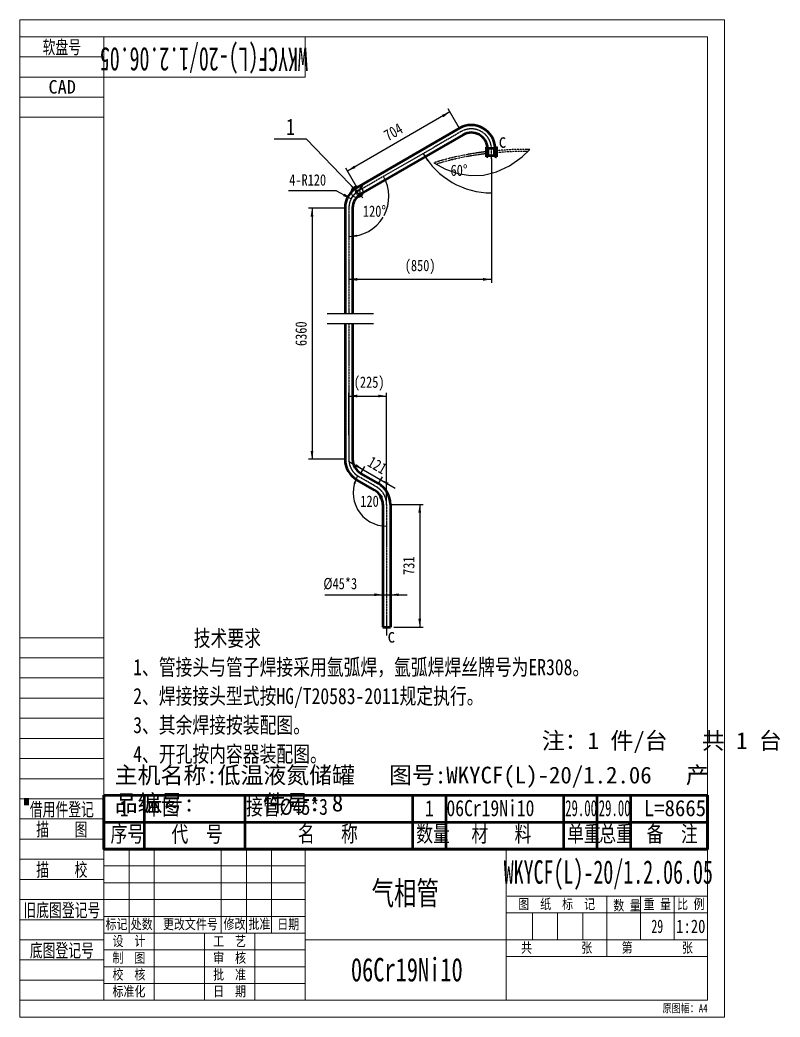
# Model space of a CAD drawing. Header units: millimetres. Extents: x 1505 to 130937, y -44938 to 37032.
# Drawn here: x 22586 to 27118, y -26815 to -20875 of the extents above; entities that cross this region are included whole.
import ezdxf

# ---------------------------------------------------------------- set-up
doc = ezdxf.new("R2010")
doc.units = ezdxf.units.MM
for name, pattern in [('ACISOTGB', [16, 11, -1, 1, -1, 1, -1]), ('AM_ISO08W050', [16, 13, -1, 1, -1]), ('AM_ISO08W050x2', [16, 13, -1, 1, -1])]:
    doc.linetypes.add(name, pattern=pattern)
for name, color, linetype, lineweight in [('6', 2, 'Continuous', 18), ('AM_0', 7, 'Continuous', 50), ('AM_1', 3, 'ACISOTGB', 25), ('AM_12', 7, 'Continuous', 50), ('AM_4', 3, 'Continuous', 25), ('AM_5', 3, 'Continuous', 25), ('AM_6', 2, 'Continuous', 15), ('AM_7', 4, 'AM_ISO08W050', 25), ('AM_PAREF', 4, 'Continuous', 25), ('CDRAFT0', 7, 'Continuous', 18), ('RAHM2', 1, 'Continuous', 18), ('RAHM3', 2, 'Continuous', 18), ('RAHM5', 7, 'Continuous', 18), ('TILE1', 5, 'Continuous', 18)]:
    doc.layers.add(name, color=color, linetype=linetype, lineweight=lineweight)
doc.styles.add('ACANSTS', font='')
doc.styles.add('ACGBTS_0.624481', font='', dxfattribs={"width": 0.623744})
doc.styles.add('HZ', font='', dxfattribs={"width": 0.7})
doc.styles.add('PC_TEXTSTYLE', font='', dxfattribs={"width": 0.8})
doc.styles.get("Standard").update_dxf_attribs({"font": 'txt', "width": 0.8})
doc.styles.add('UserTxtStyle2', font='', dxfattribs={"width": 0.65})
doc.styles.add('UserTxtStyle20', font='', dxfattribs={"width": 0.619941})
doc.styles.add('UserTxtStyle41', font='', dxfattribs={"width": 0.580288})
doc.styles.add('UserTxtStyle44', font='', dxfattribs={"width": 0.944022})
doc.styles.get('ACANSTS').set_extended_font_data('宋体')
doc.styles.get('ACGBTS_0.624481').set_extended_font_data('宋体')
doc.styles.get('HZ').set_extended_font_data('宋体')
doc.styles.get('PC_TEXTSTYLE').set_extended_font_data('宋体')
doc.styles.get('UserTxtStyle2').set_extended_font_data('宋体')
doc.styles.get('UserTxtStyle20').set_extended_font_data('宋体')
doc.styles.get('UserTxtStyle41').set_extended_font_data('宋体')
doc.styles.get('UserTxtStyle44').set_extended_font_data('宋体')
doc.dimstyles.new('AM_GB$0', dxfattribs={"dimtxt": 3.371484, "dimasz": 2.5, "dimexe": 1, "dimexo": 1, "dimgap": 2.088633, "dimtad": 1, "dimdsep": 46, "dimtxsty": 'Standard', "dimblk": 'NONE', "dimcen": 0, "dimdle": 5, "dimclrd": 256, "dimclre": 256, "dimclrt": 2, "dimadec": 0, "dimazin": 2, "dimtfac": 0.707107, "dimtdec": 3, "dimtmove": 2, "dimatfit": 3, "dimfxl": 1, "dimfrac": 2, "dimtolj": 1, "dimlwd": 18, "dimarcsym": 0})
doc.dimstyles.new('AM_GB$2', dxfattribs={"dimtxt": 3.371484, "dimasz": 2.5, "dimexe": 1, "dimexo": 1, "dimgap": 2.088633, "dimtad": 1, "dimtih": 1, "dimtoh": 1, "dimdsep": 46, "dimtxsty": 'Standard', "dimblk": 'NONE', "dimcen": 0, "dimdle": 5, "dimclrd": 256, "dimclre": 256, "dimclrt": 2, "dimadec": 0, "dimazin": 2, "dimtfac": 0.707107, "dimtdec": 3, "dimtmove": 2, "dimatfit": 3, "dimfxl": 1, "dimfrac": 2, "dimtolj": 1, "dimlwd": 18, "dimarcsym": 0})
doc.dimstyles.new('AM_GB$4', dxfattribs={"dimtxt": 3.371484, "dimasz": 2.5, "dimexe": 1, "dimexo": 1, "dimgap": 2.088633, "dimtad": 1, "dimdsep": 46, "dimtxsty": 'Standard', "dimblk": 'NONE', "dimcen": 0, "dimdle": 5, "dimclrd": 256, "dimclre": 256, "dimclrt": 2, "dimadec": 0, "dimazin": 2, "dimtfac": 0.707107, "dimtdec": 3, "dimtofl": 0, "dimtmove": 2, "dimatfit": 0, "dimfxl": 1, "dimfrac": 2, "dimtolj": 1, "dimlwd": 18, "dimarcsym": 0})

# ---------------------------------------------------------------- blocks, each defined once
blk = doc.blocks.new('*X19')
at = {"layer": 'CDRAFT0'}
for p, q in [((1700, 5600), (1700, 5840)), ((500, 5600), (1700, 5600)), ((500, 100), (0, 100))]:
    blk.add_line(p, q, dxfattribs=at)
blk.add_lwpolyline([(500, 100), (500, 5840), (4100, 5840), (4100, 100), (500, 100)], dxfattribs=at)
at = {"layer": 'RAHM2'}
for p, q in [((500, 5720), (0, 5720)), ((500, 5480), (0, 5480)), ((500, 2260), (0, 2260)), ((500, 2020), (0, 2020)), ((500, 1780), (0, 1780)), ((500, 1540), (0, 1540)), ((500, 1300), (0, 1300)), ((500, 1060), (0, 1060)), ((500, 820), (0, 820)), ((500, 580), (0, 580)), ((500, 340), (0, 340)), ((500, 220), (0, 220))]:
    blk.add_line(p, q, dxfattribs=at)
at = {"layer": 'RAHM3'}
for p, q in [((500, 5840), (0, 5840)), ((500, 5600), (0, 5600)), ((500, 5360), (0, 5360)), ((500, 2140), (0, 2140)), ((500, 1900), (0, 1900)), ((500, 1660), (0, 1660)), ((500, 1420), (0, 1420)), ((500, 1180), (0, 1180)), ((500, 940), (0, 940)), ((500, 700), (0, 700)), ((500, 460), (0, 460))]:
    blk.add_line(p, q, dxfattribs=at)
at = {"layer": 'TILE1'}
blk.add_line((0, 0), (0, 5940), dxfattribs=at)
blk.add_lwpolyline([(0, 5940), (4200, 5940), (4200, 0), (0, 0)], dxfattribs=at)
at = {"layer": '6', "color": 1, "insert": (3831.6, 76.5), "char_height": 48.16, "width": 412.344, "attachment_point": 1, "line_spacing_factor": 1.37}
blk.add_mtext('原图幅：A4', dxfattribs=at)
at = {"layer": 'RAHM2', "char_height": 80, "attachment_point": 8}
for s, insert, width, style in [('软盘号', (250, 5728.9), 344.867, 'HZ'), ('CAD', (252, 5500), 244.667, 'ACANSTS'), ('借用件登记', (250, 1188), 587.067, 'HZ'), ('描    图', (250, 1069.3), 462, 'HZ'), ('描    校', (250, 828.9), 467.6, 'HZ'), ('旧底图登记号', (250, 587.6), 691.133, 'HZ'), ('底图登记号', (250, 347.6), 585.667, 'HZ')]:
    blk.add_mtext(s, dxfattribs=dict(at, insert=insert, width=width, style=style))
at = {"layer": 'RAHM5', "insert": (1096.7, 5723.9), "char_height": 140, "width": 266, "attachment_point": 5, "rotation": 180, "style": 'UserTxtStyle20'}
blk.add_mtext('WKYCF(L)-20/1.2.06.05', dxfattribs=at)
blk = doc.blocks.new('*X20')
at = {"layer": 'CDRAFT0'}
for p, q in [((-3600, 0), (-3600, 900)), ((-3600, 900), (0, 900)), ((-3447.7, 400), (-3447.7, 900)), ((-3300, 0), (-3300, 900)), ((-2900, 400), (-2900, 900)), ((-2750, 400), (-2750, 900)), ((-2600, 400), (-2600, 900)), ((-2400, 0), (-2400, 900)), ((-1200, 900), (-1200, 0)), ((0, 900), (0, 0)), ((-1194.4, 620), (0, 620)), ((-600, 261.7), (-600, 620)), ((-400, 360), (-400, 620)), ((-200, 360.6), (-200, 620)), ((-1199.3, 520), (0, 520)), ((-3600, 400), (-2400, 400)), ((-3000, 0), (-3000, 400)), ((-2700, 0.3), (-2700, 400)), ((-2400, 360), (0, 360)), ((-1200, 260), (0, 260)), ((-3600, 0), (0, 0))]:
    blk.add_line(p, q, dxfattribs=at)
at = {"layer": 'RAHM2'}
for p, q in [((-3600, 800), (-2400, 800)), ((-3600, 700), (-2400, 700)), ((-3600, 600), (-2400, 600)), ((-3600, 500), (-2400, 500)), ((-1044.4, 360.6), (-1044.4, 520)), ((-894.4, 360.6), (-894.4, 520)), ((-744.4, 360.6), (-744.4, 520)), ((-3600, 300), (-2400, 300)), ((-3600, 200), (-2400, 200)), ((-3600, 100), (-2400, 100))]:
    blk.add_line(p, q, dxfattribs=at)
for s, insert, char_height, width, attachment_point, style in [('图  纸  标  记', (-900, 570), 60, 698, 5, 'PC_TEXTSTYLE'), ('数 量', (-562.3, 528.3), 60, 247.2, 7, 'PC_TEXTSTYLE'), ('重 量', (-300, 570), 60, 247.6, 5, 'PC_TEXTSTYLE'), ('比 例', (-100, 570), 60, 232.4, 5, 'PC_TEXTSTYLE'), ('标记', (-3523.9, 450), 60, 195.6, 5, 'PC_TEXTSTYLE'), ('处数', (-3373.9, 450), 60, 194.4, 5, 'PC_TEXTSTYLE'), (' 更改文件号', (-3100, 450), 60, 556.8, 5, 'PC_TEXTSTYLE'), ('修改', (-2820.7, 451.8), 60, 196.4, 5, 'PC_TEXTSTYLE'), ('批准', (-2671.7, 451.8), 60, 196.4, 5, 'PC_TEXTSTYLE'), ('日期', (-2500, 450), 60, 176.4, 5, 'PC_TEXTSTYLE'), ('29', (-300, 440), 80, 104.867, 5, 'UserTxtStyle2'), ('设  计', (-3450, 350), 60, 297.2, 5, 'PC_TEXTSTYLE'), ('工  艺', (-2850, 350), 60, 295.6, 5, 'PC_TEXTSTYLE'), ('共         张', (-900, 310), 60, 657.6, 5, 'PC_TEXTSTYLE'), ('第         张', (-300, 310), 60, 657.2, 5, 'PC_TEXTSTYLE'), ('制  图', (-3450, 250), 60, 294, 5, 'PC_TEXTSTYLE'), ('审  核', (-2850, 250), 60, 294, 5, 'PC_TEXTSTYLE'), ('校  核', (-3450, 150), 60, 296.8, 5, 'PC_TEXTSTYLE'), ('批  准', (-2850, 150), 60, 298.8, 5, 'PC_TEXTSTYLE'), ('标准化', (-3450, 50), 60, 298.4, 5, 'PC_TEXTSTYLE'), ('日  期', (-2850, 50.3), 60, 278.8, 5, 'PC_TEXTSTYLE')]:
    blk.add_mtext(s, dxfattribs=dict(at, insert=insert, char_height=char_height, width=width, attachment_point=attachment_point, style=style))
at = {"layer": 'RAHM2', "color": 2, "insert": (-100, 440), "char_height": 80, "width": 266.133, "attachment_point": 5, "style": 'PC_TEXTSTYLE'}
blk.add_mtext('1:20', dxfattribs=at)
at = {"layer": 'RAHM5', "char_height": 140, "attachment_point": 5}
for s, insert, width, style in [('WKYCF(L)-20/1.2.06.05', (-592, 745.6), 1944.418, 'ACGBTS_0.624481'), ('气相管', (-1802.7, 630.4), 615.767, 'HZ'), ('06Cr19Ni10', (-1793.2, 181.1), 1034.717, 'HZ')]:
    blk.add_mtext(s, dxfattribs=dict(at, insert=insert, width=width, style=style))
blk = doc.blocks.new('*X30')
at = {"layer": 'AM_PAREF'}
for p, q in [((24561.2, -21933.9), (24631.2, -21863.9)), ((24561.2, -21863.9), (24631.2, -21933.9))]:
    blk.add_line(p, q, dxfattribs=at)
blk.add_circle((24596.2, -21898.9), 35, dxfattribs=at)
blk = doc.blocks.new('*X116')
at = {"layer": 'AM_0', "color": 7}
blk.add_line((23085.8, -25492.7), (26685.8, -25492.7), dxfattribs=at)
at = {"layer": 'AM_0', "color": 1}
for p, q in [((23325.8, -25492.7), (23325.8, -25653.7)), ((23925.8, -25492.7), (23925.8, -25653.7)), ((24925.8, -25492.7), (24925.8, -25653.7)), ((25125.8, -25492.7), (25125.8, -25653.7)), ((25825.8, -25492.7), (25825.8, -25653.7)), ((26025.8, -25492.7), (26025.8, -25653.7)), ((26225.8, -25492.7), (26225.8, -25653.7)), ((23085.8, -25653.7), (26685.8, -25653.7)), ((23325.8, -25653.7), (23325.8, -25814.7)), ((23925.8, -25653.7), (23925.8, -25814.7)), ((24925.8, -25653.7), (24925.8, -25814.7)), ((25125.8, -25653.7), (25125.8, -25814.7)), ((25825.8, -25653.7), (25825.8, -25814.7)), ((26025.8, -25653.7), (26025.8, -25814.7)), ((26225.8, -25653.7), (26225.8, -25814.7))]:
    blk.add_line(p, q, dxfattribs=at)
at = {"layer": 'AM_0', "color": 7}
blk.add_lwpolyline([(23085.8, -25492.7), (23085.8, -25814.7), (26685.8, -25814.7), (26685.8, -25492.7)], dxfattribs=at)
at = {"layer": 'AM_0', "color": 2, "line_spacing_factor": 1.37}
for s, insert, char_height, width, attachment_point in [('1', (23180.8, -25619.7), 96.3, 40, 7), ('本图', (23334.9, -25514.7), 96.33, 300, 1), ('接管%%C45*3', (23934.2, -25513.9), 96.33, 857.524, 1), ('1', (25000.8, -25619.7), 96.3, 40, 7), ('06Cr19Ni10', (25128.8, -25619.7), 96.33, 685.714, 7), ('名   称', (24242.9, -25674.9), 96.33, 810.286, 1), ('数量', (24948.7, -25674.9), 96.33, 305.333, 1), ('序号', (23126, -25675.7), 96.33, 296, 1), ('代  号', (23489.4, -25676.5), 96.33, 612.571, 1), ('材   料', (25277.6, -25675.7), 96.33, 923.81, 1), ('单重', (25848.3, -25674.9), 96.33, 304, 1), ('总重', (26040.2, -25674.9), 96.33, 293.333, 1), ('备  注', (26322.2, -25675.7), 96.33, 639.238, 1)]:
    blk.add_mtext(s, dxfattribs=dict(at, insert=insert, char_height=char_height, width=width, attachment_point=attachment_point))
at = {"layer": 'AM_0', "color": 2, "char_height": 96.33, "attachment_point": 7, "line_spacing_factor": 1.37}
for s, insert, width, style in [('29.00', (25836.5, -25619.7), 242.178, 'UserTxtStyle41'), ('29.00', (26036.5, -25619.7), 242.178, 'UserTxtStyle41'), (' L=8665', (26243.8, -25619.7), 657.444, 'UserTxtStyle44')]:
    blk.add_mtext(s, dxfattribs=dict(at, insert=insert, width=width, style=style))
blk = doc.blocks.new('*X224')
at = {"layer": 'AM_5'}
for points in [[(24327.2, -21995.7), (24335.6, -22045.7), (24318.9, -22045.7)], [(24327.2, -23492.1), (24335.6, -23442.1), (24318.9, -23442.1)]]:
    blk.add_hatch(color=256, dxfattribs=at).paths.add_polyline_path(points, flags=0)
for p, q in [((24527, -21995.7), (24307.2, -21995.7)), ((24327.2, -21995.7), (24327.2, -23492.1)), ((24527, -23492.1), (24307.2, -23492.1))]:
    blk.add_line(p, q, dxfattribs=at)
at = {"layer": 'AM_5', "color": 2, "insert": (24262.2, -22743.9), "char_height": 67.43, "width": 272, "attachment_point": 5, "rotation": 90, "line_spacing_factor": 1.37}
blk.add_mtext('6360', dxfattribs=at)
blk = doc.blocks.new('_NONE')
blk = doc.blocks.new('*X225')
at = {"layer": 'AM_5'}
for points in [[(25149.4, -21422.4), (25110.2, -21454.6), (25101.9, -21440.2)], [(24539.4, -21774.6), (24586.8, -21756.8), (24578.5, -21742.3)]]:
    blk.add_hatch(color=256, dxfattribs=at).paths.add_polyline_path(points, flags=0)
for p, q in [((25149.4, -21422.4), (24539.4, -21774.6)), ((25207, -21522.3), (25139.4, -21405)), ((24597, -21874.5), (24529.4, -21757.2))]:
    blk.add_line(p, q, dxfattribs=at)
at = {"layer": 'AM_5', "color": 2, "insert": (24811.9, -21542.2), "char_height": 67.43, "width": 198.466, "attachment_point": 5, "rotation": 30, "line_spacing_factor": 1.37}
blk.add_mtext('704', dxfattribs=at)
blk = doc.blocks.new('*X226')
at = {"layer": 'AM_5'}
for points in [[(24631.8, -23553.2), (24592.6, -23520.9), (24584.3, -23535.4)], [(24736.8, -23613.8), (24784.2, -23631.6), (24775.9, -23646)]]:
    blk.add_hatch(color=256, dxfattribs=at).paths.add_polyline_path(points, flags=0)
for p, q in [((24545.2, -23503.2), (24823.4, -23663.8)), ((24617, -23578.7), (24641.8, -23535.8)), ((24722, -23639.3), (24746.8, -23596.5))]:
    blk.add_line(p, q, dxfattribs=at)
at = {"layer": 'AM_5', "color": 2, "insert": (24716.8, -23527.2), "char_height": 67.43, "width": 156.466, "attachment_point": 5, "rotation": 330, "line_spacing_factor": 1.37}
blk.add_mtext('121', dxfattribs=at)
blk = doc.blocks.new('*X227')
at = {"layer": 'AM_5'}
for points in [[(24969.5, -23760.5), (24977.9, -23810.5), (24961.2, -23810.5)], [(24969.5, -24491.7), (24977.9, -24441.7), (24961.2, -24441.7)]]:
    blk.add_hatch(color=256, dxfattribs=at).paths.add_polyline_path(points, flags=0)
for p, q in [((24792, -23760.5), (24989.5, -23760.5)), ((24969.5, -23760.5), (24969.5, -24491.7)), ((24814.5, -24491.7), (24989.5, -24491.7))]:
    blk.add_line(p, q, dxfattribs=at)
at = {"layer": 'AM_5', "color": 2, "insert": (24904.5, -24126.1), "char_height": 67.43, "width": 123, "attachment_point": 5, "rotation": 90, "line_spacing_factor": 1.37}
blk.add_mtext('731', dxfattribs=at)
blk = doc.blocks.new('*X228')
at = {"layer": 'AM_5'}
blk.add_hatch(color=256, dxfattribs=at).paths.add_polyline_path([(24547, -22165), (24596, -22153.6), (24598, -22165.9)], flags=0)
blk.add_hatch(color=256, dxfattribs=at).paths.add_polyline_path([(24547, -22165), (24596, -22153.6), (24598, -22165.9)], flags=0)
for start, end in [(331.8149, 30), (270, 328.98679)]:
    blk.add_arc((24547, -21926.4), 238.6, start, end, dxfattribs=at)
at = {"layer": 'AM_5', "color": 2, "insert": (24699.4, -22014.4), "char_height": 67.43, "width": 162, "attachment_point": 5, "line_spacing_factor": 1.37}
blk.add_mtext('120%%D', dxfattribs=at)
blk = doc.blocks.new('*X229')
at = {"layer": 'AM_5'}
blk.add_hatch(color=256, dxfattribs=at).paths.add_polyline_path([(24560.9, -21939.8), (24520.5, -21909.1), (24512.8, -21923.9)], flags=0)
for q in [(24186.4, -21893.2), (24560.9, -21939.8)]:
    blk.add_line((24472.4, -21893.2), q, dxfattribs=at)
at = {"layer": 'AM_5', "color": 2, "insert": (24301.4, -21828.2), "char_height": 67.43, "width": 444, "attachment_point": 5, "line_spacing_factor": 1.37}
blk.add_mtext('4-R120', dxfattribs=at)
blk = doc.blocks.new('*X230')
at = {"layer": 'AM_5'}
blk.add_hatch(color=256, dxfattribs=at).paths.add_polyline_path([(24599.3, -23591.5), (24585.7, -23639.9), (24573.9, -23635.8)], flags=0)
blk.add_hatch(color=256, dxfattribs=at).paths.add_polyline_path([(24599.3, -23591.5), (24585.7, -23639.9), (24573.9, -23635.8)], flags=0)
blk.add_line((24607, -23596), (24582, -23581.5), dxfattribs=at)
for start, end in [(150, 210), (210, 270)]:
    blk.add_arc((24772, -23691.2), 199.5, start, end, dxfattribs=at)
at = {"layer": 'AM_5', "color": 2, "insert": (24683.9, -23742.1), "char_height": 67.43, "width": 162, "attachment_point": 5, "line_spacing_factor": 1.37}
blk.add_mtext('120%%D', dxfattribs=at)
blk = doc.blocks.new('*X231')
at = {"layer": 'AM_5'}
for points in [[(24749.5, -24298.9), (24699.5, -24290.6), (24699.5, -24307.3)], [(24794.5, -24298.9), (24844.5, -24290.6), (24844.5, -24307.3)]]:
    blk.add_hatch(color=256, dxfattribs=at).paths.add_polyline_path(points, flags=0)
for p, q in [((24404.6, -24298.9), (24894.5, -24298.9)), ((24749.5, -24313.8), (24749.5, -24318.9)), ((24794.5, -24313.8), (24794.5, -24318.9))]:
    blk.add_line(p, q, dxfattribs=at)
at = {"layer": 'AM_5', "color": 2, "insert": (24495.6, -24233.9), "char_height": 67.43, "width": 348, "attachment_point": 5, "line_spacing_factor": 1.37}
blk.add_mtext('%%C45*3', dxfattribs=at)
blk = doc.blocks.new('*X232')
at = {"layer": 'AM_5', "color": 3}
for p, q in [((24293.5, -21585.5), (24101.8, -21585.5)), ((24293.5, -21585.5), (24551.1, -21850.3)), ((24591.2, -21891.5), (24551.1, -21850.3))]:
    blk.add_line(p, q, dxfattribs=at)
blk.add_circle((24599.9, -21900.5), 12.5, dxfattribs=at)
at = {"layer": 'AM_5', "color": 2, "insert": (24172.7, -21559.2), "char_height": 96.3, "width": 40, "attachment_point": 7, "line_spacing_factor": 1.37}
blk.add_mtext('1', dxfattribs=at)
blk = doc.blocks.new('*X374')
at = {"layer": 'AM_5'}
for points in [[(24547, -22420), (24597, -22428.4), (24597, -22411.7)], [(25397, -22420), (25347, -22428.4), (25347, -22411.7)]]:
    blk.add_hatch(color=256, dxfattribs=at).paths.add_polyline_path(points, flags=0)
for p, q in [((25397, -21702.8), (25397, -22440)), ((24547, -22392.8), (24547, -22440)), ((25397, -22420), (24547, -22420))]:
    blk.add_line(p, q, dxfattribs=at)
at = {"layer": 'AM_5', "color": 2, "insert": (24972, -22346.3), "char_height": 67.43, "width": 300, "attachment_point": 5, "line_spacing_factor": 1.37}
blk.add_mtext('(850)', dxfattribs=at)
blk = doc.blocks.new('*X375')
at = {"layer": 'AM_5'}
for points in [[(24547, -23115.1), (24597, -23106.8), (24597, -23123.4)], [(24772, -23115.1), (24722, -23106.8), (24722, -23123.4)]]:
    blk.add_hatch(color=256, dxfattribs=at).paths.add_polyline_path(points, flags=0)
for p, q in [((24547, -23349), (24547, -23095.1)), ((24772, -23762.7), (24772, -23095.1)), ((24547, -23115.1), (24772, -23115.1))]:
    blk.add_line(p, q, dxfattribs=at)
at = {"layer": 'AM_5', "color": 2, "insert": (24668, -23041.3), "char_height": 67.43, "width": 300, "attachment_point": 5, "line_spacing_factor": 1.37}
blk.add_mtext('(225)', dxfattribs=at)
blk = doc.blocks.new('*X376')
at = {"layer": 'AM_5'}
blk.add_hatch(color=256, dxfattribs=at).paths.add_polyline_path([(24990.6, -21670.3), (25023.1, -21708.8), (25012.8, -21715.9)], flags=0)
blk.add_hatch(color=256, dxfattribs=at).paths.add_polyline_path([(24990.6, -21670.3), (25023.1, -21708.8), (25012.8, -21715.9)], flags=0)
blk.add_line((25397, -21701.1), (25397, -21925), dxfattribs=at)
for start, end in [(210, 240), (240, 270)]:
    blk.add_arc((25397, -21435.7), 469.3, start, end, dxfattribs=at)
at = {"layer": 'AM_5', "color": 2, "insert": (25203.6, -21770.8), "char_height": 67.43, "width": 120, "attachment_point": 5, "line_spacing_factor": 1.37}
blk.add_mtext('60%%D', dxfattribs=at)

msp = doc.modelspace()

# ---------------------------------------------------------------- linework, layer by layer
at = {"layer": 'AM_0'}
for p, q in [((25205.79659, -21520.13758), (24595.79659, -21872.32124)), ((25228.29659, -21559.10872), (24618.29659, -21911.29239)), ((25368.04659, -21630.7546), (25367.04659, -21631.7546)), ((25367.04659, -21689.7546), (25367.04659, -21631.7546)), ((25373.70384, -21630.7546), (25368.04659, -21630.7546)), ((25371.29659, -21630.7546), (25374.02598, -21633.48399)), ((25374.29659, -21633.7546), (25374.44851, -21633.7546)), ((25374.29659, -21638.7546), (25374.29659, -21636.56856)), ((25374.29659, -21638.7546), (25419.79659, -21638.7546)), ((25378.04659, -21682.7546), (25378.04659, -21638.7546)), ((25416.04659, -21682.7546), (25416.04659, -21638.7546)), ((25422.79659, -21630.7546), (25418.9713, -21630.7546)), ((25419.20979, -21633.7546), (25419.79659, -21633.7546)), ((25422.79659, -21630.7546), (25419.79659, -21633.7546)), ((25419.79659, -21638.7546), (25419.79659, -21633.7546)), ((25422.79659, -21630.7546), (25426.04659, -21630.7546)), ((25426.04659, -21630.7546), (25427.04659, -21631.7546)), ((25427.04659, -21631.7546), (25427.04659, -21689.7546)), ((25368.04659, -21690.7546), (25367.04659, -21689.7546)), ((25374.54659, -21690.7546), (25368.04659, -21690.7546)), ((25371.29659, -21690.7546), (25374.29659, -21687.7546)), ((25374.29659, -21682.7546), (25419.79659, -21682.7546)), ((25374.29659, -21682.7546), (25374.29659, -21687.7546)), ((25374.29659, -21687.7546), (25374.54659, -21687.7546)), ((25374.54659, -21682.7546), (25419.54659, -21682.7546)), ((25419.54659, -21687.7546), (25419.79659, -21687.7546)), ((25422.79659, -21690.7546), (25419.54659, -21690.7546)), ((25419.79659, -21682.7546), (25419.79659, -21687.7546)), ((25422.79659, -21690.7546), (25419.79659, -21687.7546)), ((25422.79659, -21690.7546), (25426.04659, -21690.7546)), ((25426.04659, -21690.7546), (25427.04659, -21689.7546)), ((24524.54659, -21995.72986), (24524.54659, -22623.18681)), ((24569.54659, -21995.72986), (24569.54659, -22623.18681)), ((24524.54659, -22682.31445), (24524.54659, -23492.06368)), ((24569.54659, -22682.31445), (24569.54659, -23492.06368)), ((24723.29659, -23637.12293), (24618.29659, -23576.50116)), ((24700.79659, -23676.09408), (24595.79659, -23615.4723)), ((24749.54659, -23760.53155), (24749.54659, -24491.71648)), ((24794.54659, -23760.53155), (24794.54659, -24491.71648)), ((24749.54659, -24491.71648), (24794.54659, -24491.71648)), ((22618.89142, -25551.65447), (22618.89142, -25511.65447)), ((22632.89142, -25551.65447), (22632.89142, -25511.65447))]:
    msp.add_line(p, q, dxfattribs=at)
at = {"layer": 'AM_0', "color": 7}
for p, q in [((23085.76013, -25814.70503), (23085.76013, -25492.70503)), ((26685.76013, -25492.70503), (26685.76013, -25814.70503)), ((26685.76013, -25814.70503), (23085.76013, -25814.70503))]:
    msp.add_line(p, q, dxfattribs=at)
at = {"layer": 'AM_0'}
for centre, radius, start, end in [((25277.04659, -21643.5462), 142.5, 1.926949686, 120), ((25277.04659, -21643.5462), 97.5, 2.816914872, 120), ((24667.04659, -21995.72986), 142.5, 120, 180), ((24667.04659, -21995.72986), 97.5, 120, 180), ((24667.04659, -23492.06368), 142.5, 180, 240), ((24667.04659, -23492.06368), 97.5, 180, 240), ((24652.04659, -23760.53155), 142.5, 0, 60), ((24652.04659, -23760.53155), 97.5, 0, 60)]:
    msp.add_arc(centre, radius, start, end, dxfattribs=at)
at = {"layer": 'AM_1', "linetype": 'ACISOTGB', "lineweight": 25}
for start_param, end_param in [(1.8028740097, 2.1271841457), (1.5546880854, 1.7416259959)]:
    msp.add_ellipse((25597.04659, -22158.07689), major_axis=(1000, 0), ratio=0.5, start_param=start_param, end_param=end_param, dxfattribs=at)
for points, knots in [([(25367.04659, -21659.39885), (25356.51515, -21660.63524), (25346.02301, -21661.95658), (25291.33026, -21669.31594), (25247.88795, -21676.78392), (25163.40467, -21694.61658), (25122.36419, -21704.98109), (25073.27695, -21719.56126), (25063.74803, -21722.50012), (25054.31782, -21725.51805)], [0, 0, 0, 0, 30.4870054035, 30.4870054035, 159.6014412353, 159.6014412353, 288.7158770671, 288.7158770671, 320.1977835879, 320.1977835879, 320.1977835879, 320.1977835879]), ([(25625.0823, -21646.27235), (25619.17778, -21646.18999), (25613.27181, -21646.13365), (25561.57028, -21645.86848), (25515.7438, -21647.19952), (25455.84252, -21651.003), (25441.41815, -21652.07886), (25427.04659, -21653.31091)], [0, 0, 0, 0, 17.6688942449, 17.6688942449, 154.6618325345, 154.6618325345, 198.2699767228, 198.2699767228, 198.2699767228, 198.2699767228])]:
    msp.add_open_spline(points, degree=3, knots=knots, dxfattribs=at)
at = {"layer": 'AM_4'}
for points in [[(25054.31782, -21725.51805), (25123.96807, -21763.54495), (25197.06338, -21789.17151), (25272.65232, -21801.22406), (25349.78346, -21798.52897), (25427.50537, -21779.91258), (25504.8666, -21744.20126), (25580.91574, -21690.22135), (25625.0823, -21646.27235)], [(24418.07318, -22623.18681), (24694.23375, -22623.18681)], [(24418.07318, -22682.31445), (24694.23375, -22682.31445)]]:
    msp.add_lwpolyline(points, dxfattribs=at)
at = {"layer": 'AM_7', "linetype": 'AM_ISO08W050', "lineweight": 25}
for p, q in [((25217.04659, -21539.62315), (24607.04659, -21891.80681)), ((24547.04659, -21995.72986), (24547.04659, -22623.18681)), ((24547.04659, -22682.31445), (24547.04659, -23492.06368)), ((24712.04659, -23656.60851), (24607.04659, -23595.98673)), ((24772.04659, -23760.53155), (24772.04659, -24540.7361))]:
    msp.add_line(p, q, dxfattribs=at)
at = {"layer": 'AM_7', "linetype": 'AM_ISO08W050x2', "lineweight": 25}
msp.add_line((25397.04659, -21701.11615), (25397.04659, -21643.5462), dxfattribs=at)
at = {"layer": 'AM_7', "linetype": 'AM_ISO08W050', "lineweight": 25}
for centre, start, end in [((25277.04659, -21643.5462), 0, 120), ((24667.04659, -21995.72986), 120, 180), ((24667.04659, -23492.06368), 180, 240), ((24652.04659, -23760.53155), 0, 60)]:
    msp.add_arc(centre, 120, start, end, dxfattribs=at)

# ---------------------------------------------------------------- block references
at = {"layer": 'AM_0', "linetype": 'Continuous', "lineweight": 18}
for name, p in [('*X19', (22585.76013, -26814.70503)), ('*X20', (26685.76013, -26714.70503))]:
    msp.add_blockref(name, p, dxfattribs=at)
at = {"layer": 'AM_0'}
msp.add_blockref('*X116', (0, 0), dxfattribs=at)
at = {"layer": 'AM_12'}
msp.add_blockref('*X30', (0, 0), dxfattribs=at)
at = {"layer": 'AM_5'}
msp.add_blockref('*X232', (0, 0), dxfattribs=at)

# ---------------------------------------------------------------- texts
at = {"layer": 'AM_5', "color": 2, "char_height": 84.28711, "width": 150, "attachment_point": 5, "line_spacing_factor": 1.37}
for insert in [(25463.00803, -21595.05577), (24800.19387, -24542.48573)]:
    msp.add_mtext('c', dxfattribs=dict(at, insert=insert))
at = {"layer": 'AM_6', "color": 2, "linetype": 'Continuous', "lineweight": 50, "char_height": 96.328125, "attachment_point": 1, "line_spacing_factor": 1.37}
for s, insert, width in [(' 技术要求', (23569.71845, -24509.98813), 1453.5238095), ('1、管接头与管子焊接采用氩弧焊，氩弧焊焊丝牌号为ER308。', (23261.14702, -24681.68913), 4345.9047619), ('2、焊接接头型式按HG/T20583-2011规定执行。', (23261.14702, -24854.22363), 3613.978022), ('3、其余焊接按装配图。', (23261.14702, -25026.75813), 1581.2161172), ('4、开孔按内容器装配图。', (23261.14702, -25199.29263), 1760.6446886)]:
    msp.add_mtext(s, dxfattribs=dict(at, insert=insert, width=width))
at = {"layer": 'AM_6', "color": 2, "linetype": 'Continuous', "lineweight": 50, "char_height": 100, "attachment_point": 1, "style": 'ACANSTS'}
for s, insert, width in [('注：1 件/台   共 1 台', (25697.50847, -25118.08908), 3369.1111011), ('主机名称:低温液氮储罐   图号:WKYCF(L)-20/1.2.06   产品编号:      件号：8', (23150.95788, -25323.02422), 3555.5555556)]:
    msp.add_mtext(s, dxfattribs=dict(at, insert=insert, width=width))

# ---------------------------------------------------------------- dimensions: what is measured, and where the dimension line sits
at = {"layer": 'AM_5'}
for base, p1, p2, angle, picture, middle in [((24539.35002, -21774.55291), (25217.04659, -21539.62315), (24607.04659, -21891.80681), 210, '*X225', (24844.35002, -21598.46108)), ((24736.7755, -23613.77678), (24607.04659, -23595.98673), (24712.04659, -23656.60851), 330, '*X226', (24684.2755, -23583.46589)), ((24969.54659, -24491.71648), (24772.04659, -23760.53155), (24794.54659, -24491.71648), 90, '*X227', (24969.54659, -24126.12402))]:
    dim = msp.add_linear_dim(base=base, p1=p1, p2=p2, angle=angle, dimstyle='AM_GB$0', override={"dimscale": 20, "dimsah": 1, "dimtfill": 1, "dimtzin": 8}, dxfattribs=at)
    dim.commit()
    dim.dimension.update_dxf_attribs({"geometry": picture, "text_midpoint": middle, "dimtype": 160})
for base, line1, line2, picture, middle in [((24753.68158, -22045.7486), ((24547.04659, -21995.72986), (24547.04659, -22623.18681)), ((25217.04659, -21539.62315), (24607.04659, -21891.80681)), '*X228', (24699.35626, -22014.38386)), ((25162.39966, -21842.1205), ((25397.04659, -21701.11615), (25397.04659, -21643.5462)), ((25217.04659, -21539.62315), (24607.04659, -21891.80681)), '*X376', (25203.5551, -21770.83718)), ((24599.2957, -23790.9873), ((24712.04659, -23656.60851), (24607.04659, -23595.98673)), ((24772.04659, -23760.53155), (24772.04659, -24540.7361)), '*X230', (24683.9319, -23742.12256))]:
    dim = msp.add_angular_dim_2l(base=base, line1=line1, line2=line2, dimstyle='AM_GB$2', override={"dimscale": 20, "dimtad": 0, "dimtih": 0, "dimtoh": 0, "dimsah": 1, "dimtix": 1, "dimtfill": 1, "dimtzin": 8}, dxfattribs=at)
    dim.commit()
    dim.dimension.update_dxf_attribs({"geometry": picture, "text_midpoint": middle})
for base, p1, p2, angle, text, picture, middle in [((24547.04659, -22420.04801), (25397.04659, -21682.7546), (24547.04659, -22372.82377), 0, '(850)', '*X374', (24972.04659, -22420.04801)), ((24327.23712, -23492.06368), (24547.04659, -21995.72986), (24547.04659, -23492.06368), 90, '6360', '*X224', (24327.23712, -22743.89677))]:
    dim = msp.add_linear_dim(base=base, p1=p1, p2=p2, angle=angle, text=text, dimstyle='AM_GB$0', override={"dimscale": 20, "dimsah": 1, "dimtfill": 1}, dxfattribs=at)
    dim.commit()
    dim.dimension.update_dxf_attribs({"geometry": picture, "text_midpoint": middle, "dimtype": 160})
dim = msp.add_radius_dim(center=(24667.04659, -21995.72986), mpoint=(24560.8844, -21939.78713), text='4-R120', dimstyle='AM_GB$4', override={"dimscale": 20, "dimpost": '%\\\\A3;R<>', "dimsah": 1, "dimtfill": 1}, dxfattribs=at)
dim.commit()
dim.dimension.update_dxf_attribs({"geometry": '*X229', "text_midpoint": (24311.77178, -21808.51591)})
for base, p1, p2, text, picture, middle in [((24772.04659, -23115.08454), (24547.04659, -23368.98348), (24772.04659, -23782.71903), '(225)', '*X375', (24668.02996, -23115.08454)), ((24794.54659, -24298.9249), (24749.54659, -24293.82394), (24794.54659, -24293.82394), '%%C45*3', '*X231', (24495.59684, -24298.9249))]:
    dim = msp.add_linear_dim(base=base, p1=p1, p2=p2, text=text, dimstyle='AM_GB$0', override={"dimscale": 20, "dimsah": 1, "dimtfill": 1}, dxfattribs=at)
    dim.commit()
    dim.dimension.update_dxf_attribs({"geometry": picture, "text_midpoint": middle, "dimtype": 160})

doc.saveas('drawing.dxf')
